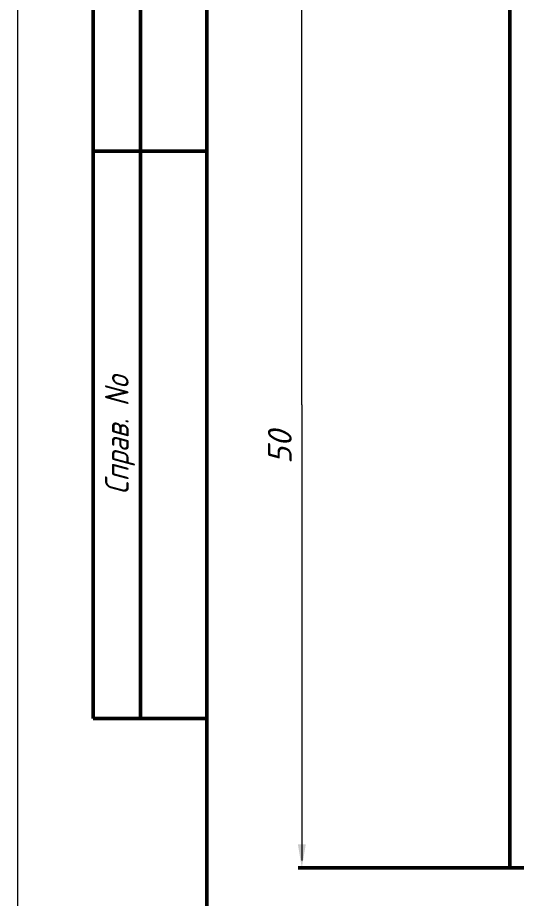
# Model space of a CAD drawing. Header units: millimetres. Extents: x 0 to 866, y 0 to 297.
# Drawn here: x 0 to 52.8, y 153 to 246.1 of the extents above; entities that cross this region are included whole.
import ezdxf
from ezdxf.enums import TextEntityAlignment as Align

# ---------------------------------------------------------------- set-up
doc = ezdxf.new("R2010")
doc.units = ezdxf.units.MM
doc.layers.add('Dim', color=2, linetype='Continuous')
for name, color, linetype, lineweight in [('OSN25', 2, 'Continuous', 20), ('OSN50', 3, 'Continuous', 50), ('TEXT', 1, 'Continuous', 30)]:
    doc.layers.add(name, color=color, linetype=linetype, lineweight=lineweight)
doc.styles.add('E', font='simplex.shx', dxfattribs={"width": 0.8, "oblique": 15})
doc.styles.add('ISOCPEUR1', font='isocpeui.ttf', dxfattribs={"height": 4.7625})

msp = doc.modelspace()

# ---------------------------------------------------------------- linework, layer by layer
at = {"layer": 'Dim'}
msp.add_solid([(30.484, 158.684), (29.651, 158.684), (30.067, 156.184)], dxfattribs=at)
at = {"layer": 'OSN25', "color": 2}
for p, q in [((30.064, 205.184), (30.064, 255.374)), ((30.064, 205.184), (30.064, 156.994)), ((29.664, 156.184), (52.664, 156.184))]:
    msp.add_line(p, q, dxfattribs=at)
at = {"layer": 'OSN25', "linetype": 'Continuous'}
msp.add_lwpolyline([(0, 0), (420, 0), (420, 297), (0, 297)], close=True, dxfattribs=at)
at = {"layer": 'OSN50'}
msp.add_line((13, 292), (13, 172), dxfattribs=at)
at = {"layer": 'OSN50', "color": 3}
for p, q in [((52.064, 156.184), (52.064, 256.184)), ((52.664, 156.184), (29.664, 156.184)), ((172.064, 156.184), (48.692, 156.184))]:
    msp.add_line(p, q, dxfattribs=at)
at = {"layer": 'OSN50'}
for points in [[(8, 292), (8, 172)], [(20, 232), (8, 232)], [(8, 172), (20, 172)]]:
    msp.add_lwpolyline(points, dxfattribs=at)
at = {"layer": 'OSN50', "linetype": 'Continuous'}
msp.add_lwpolyline([(20, 5), (415, 5), (415, 292), (20, 292)], close=True, dxfattribs=at)

# ---------------------------------------------------------------- texts
at = {"layer": 'TEXT', "style": 'E', "oblique": 15, "width": 0.8}
msp.add_text('Справ. No', height=2.5, rotation=90, dxfattribs=at).set_placement((10.5, 202), align=Align.MIDDLE_CENTER)
at = {"layer": 'TEXT', "color": 1, "style": 'ISOCPEUR1'}
msp.add_text('50', height=2.5066, rotation=90, dxfattribs=at).set_placement((28.995, 198.907))

doc.saveas('drawing.dxf')
